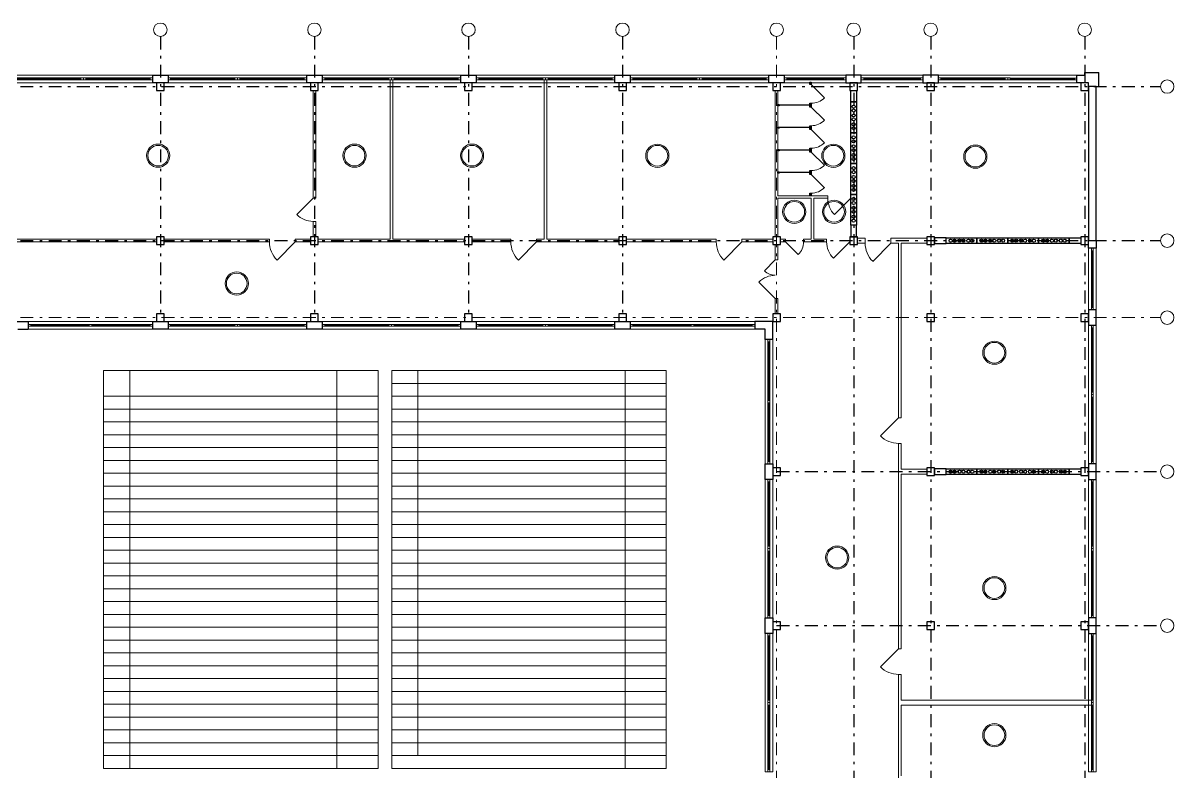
# Model space of a CAD drawing. Header units: metres. Extents: x 0.2 to 83.8, y 0.6 to 58.2.
# Drawn here: x 34.02 to 78.85, y 29.04 to 58.21 of the extents above; entities that cross this region are included whole.
import ezdxf

# ---------------------------------------------------------------- set-up
doc = ezdxf.new("R2010")
doc.units = ezdxf.units.M
doc.header["$MEASUREMENT"] = 0
doc.linetypes.add('( Dashdot )', pattern=[1.001, 0.5, -0.25, 0.001, -0.25])

msp = doc.modelspace()

# ---------------------------------------------------------------- linework, layer by layer
at = {"color": 1, "linetype": '( Dashdot )'}
for p, q in [((39.375, 57.688), (39.375, 46.738)), ((45.375, 57.688), (45.375, 46.738)), ((51.375, 57.688), (51.375, 46.738)), ((57.375, 57.688), (57.375, 46.738)), ((66.375, 57.688), (66.375, 9.164)), ((69.375, 57.688), (69.375, 9.164)), ((75.375, 57.688), (75.375, 9.164)), ((6.423, 55.738), (78.323, 55.738)), ((6.423, 49.738), (78.323, 49.738)), ((63.375, 40.738), (78.323, 40.738)), ((63.375, 34.738), (78.323, 34.738))]:
    msp.add_line(p, q, dxfattribs=at)
at = {"color": 1, "linetype": '( Dashdot )', "lineweight": 0}
for p, q in [((63.375, 57.688), (63.375, 9.164)), ((6.423, 46.738), (78.323, 46.738))]:
    msp.add_line(p, q, dxfattribs=at)
at = {"color": 7, "linetype": 'Continuous', "lineweight": 0}
for p, q in [((33.773, 56.038), (36.273, 56.038)), ((36.473, 56.038), (38.973, 56.04)), ((39.773, 56.038), (42.273, 56.038)), ((42.473, 56.038), (44.973, 56.04)), ((45.773, 56.038), (48.273, 56.038)), ((48.473, 56.038), (50.973, 56.04)), ((51.773, 56.038), (54.273, 56.038)), ((54.473, 56.038), (56.973, 56.04)), ((57.773, 56.038), (60.273, 56.038)), ((60.473, 56.038), (62.973, 56.04)), ((39.773, 46.438), (42.273, 46.438)), ((42.473, 46.438), (44.973, 46.44)), ((45.773, 46.438), (48.273, 46.438)), ((48.473, 46.438), (50.973, 46.44)), ((51.773, 46.438), (54.273, 46.438)), ((54.473, 46.438), (56.973, 46.44)), ((57.773, 46.438), (60.048, 46.438)), ((60.148, 46.438), (62.423, 46.438)), ((63.073, 43.513), (63.073, 45.788)), ((48.392, 44.176), (59.078, 44.176)), ((48.392, 43.676), (59.078, 43.676)), ((37.164, 43.176), (47.85, 43.176)), ((48.392, 43.176), (59.078, 43.176)), ((63.073, 41.138), (63.073, 43.413)), ((37.164, 42.676), (47.85, 42.676)), ((48.392, 42.676), (59.078, 42.676)), ((37.164, 42.176), (47.85, 42.176)), ((48.392, 42.176), (59.078, 42.176)), ((37.164, 41.676), (47.85, 41.676)), ((48.392, 41.676), (59.078, 41.676)), ((37.164, 41.176), (47.85, 41.176)), ((48.392, 41.176), (59.078, 41.176)), ((37.164, 40.676), (47.85, 40.676)), ((48.392, 40.676), (59.078, 40.676)), ((37.164, 40.176), (47.85, 40.176)), ((48.392, 40.176), (59.078, 40.176)), ((37.164, 39.676), (47.85, 39.676)), ((48.392, 39.676), (59.078, 39.676)), ((37.164, 39.176), (47.85, 39.176)), ((48.392, 39.176), (59.078, 39.176)), ((37.164, 38.676), (47.85, 38.676)), ((48.392, 38.676), (59.078, 38.676)), ((37.164, 38.176), (47.85, 38.176)), ((48.392, 38.176), (59.078, 38.176)), ((37.164, 37.676), (47.85, 37.676)), ((48.392, 37.676), (59.078, 37.676)), ((37.164, 37.176), (47.85, 37.176)), ((48.392, 37.176), (59.078, 37.176)), ((37.164, 36.676), (47.85, 36.676)), ((48.392, 36.676), (59.078, 36.676)), ((37.164, 36.176), (47.85, 36.176)), ((48.392, 36.176), (59.078, 36.176)), ((37.164, 35.676), (47.85, 35.676)), ((48.392, 35.676), (59.078, 35.676)), ((37.164, 35.176), (47.85, 35.176)), ((48.392, 35.176), (59.078, 35.176)), ((37.164, 34.676), (47.85, 34.676)), ((48.392, 34.676), (59.078, 34.676)), ((37.164, 34.176), (47.85, 34.176)), ((48.392, 34.176), (59.078, 34.176)), ((37.164, 33.676), (47.85, 33.676)), ((48.392, 33.676), (59.078, 33.676)), ((37.164, 33.176), (47.85, 33.176)), ((48.392, 33.176), (59.078, 33.176)), ((37.164, 32.676), (47.85, 32.676)), ((48.392, 32.676), (59.078, 32.676)), ((37.164, 32.176), (47.85, 32.176)), ((48.392, 32.176), (59.078, 32.176)), ((37.164, 31.676), (47.85, 31.676)), ((48.392, 31.676), (59.078, 31.676)), ((37.164, 31.176), (47.85, 31.176)), ((48.392, 31.176), (59.078, 31.176)), ((37.164, 30.676), (47.85, 30.676)), ((48.392, 30.676), (59.078, 30.676)), ((37.164, 30.176), (47.85, 30.176)), ((48.392, 30.176), (59.078, 30.176)), ((37.164, 29.676), (47.85, 29.676)), ((37.164, 29.676), (47.85, 29.676))]:
    msp.add_line(p, q, dxfattribs=at)
at = {"color": 7, "linetype": 'Continuous', "lineweight": 0, "extrusion": (0, 0, -1)}
for p, q in [((65.973, 56.038), (63.773, 56.038)), ((68.973, 56.038), (66.773, 56.038)), ((69.773, 56.038), (72.273, 56.038)), ((72.473, 56.038), (74.973, 56.035)), ((75.673, 47.138), (75.673, 49.338)), ((36.598, 46.438), (34.323, 46.438)), ((38.973, 46.438), (36.698, 46.438)), ((75.673, 46.338), (75.673, 43.838)), ((75.673, 43.638), (75.671, 41.138)), ((63.073, 40.338), (63.073, 37.838)), ((75.673, 40.338), (75.673, 37.838)), ((63.073, 37.638), (63.071, 35.138)), ((75.673, 37.638), (75.671, 35.138)), ((63.073, 34.338), (63.073, 31.838)), ((75.673, 34.338), (75.673, 31.838)), ((63.073, 31.638), (63.071, 29.138)), ((75.673, 31.638), (75.671, 29.138))]:
    msp.add_line(p, q, dxfattribs=at)
at = {"color": 7, "linetype": 'Continuous', "lineweight": 30, "extrusion": (0, 0, -1)}
for p, q in [((75.373, 56.188), (75.373, 56.288)), ((75.373, 56.288), (75.923, 56.288)), ((75.923, 55.738), (75.923, 56.288)), ((75.823, 55.738), (75.923, 55.738))]:
    msp.add_line(p, q, dxfattribs=at)
at = {"color": 252, "linetype": 'Continuous', "lineweight": 13}
for p, q in [((65.236, 55.3), (64.723, 55.813)), ((65.236, 54.425), (64.723, 54.938)), ((65.236, 53.55), (64.723, 54.063)), ((65.236, 52.675), (64.723, 53.188)), ((65.236, 51.8), (64.723, 52.313))]:
    msp.add_line(p, q, dxfattribs=at)
at = {"color": 252, "linetype": 'Continuous', "lineweight": 30}
for p, q in [((64.673, 55.013), (63.473, 55.013)), ((64.673, 54.138), (63.473, 54.138)), ((64.673, 53.263), (63.473, 53.263)), ((64.673, 52.388), (63.473, 52.388))]:
    msp.add_line(p, q, dxfattribs=at)
at = {"color": 7, "linetype": 'Continuous', "lineweight": 13}
for p, q in [((45.323, 51.388), (44.687, 50.751)), ((45.323, 51.388), (45.423, 51.388)), ((63.423, 51.488), (65.363, 51.488)), ((63.423, 51.388), (64.723, 51.388)), ((64.723, 51.388), (64.723, 49.788)), ((64.823, 51.388), (64.823, 49.788)), ((64.823, 51.388), (65.363, 51.388)), ((65.363, 51.388), (65.363, 51.488)), ((66.263, 51.388), (66.263, 51.488)), ((45.323, 50.488), (45.423, 50.488)), ((33.523, 49.788), (39.223, 49.788)), ((39.523, 49.788), (43.623, 49.788)), ((43.623, 49.788), (43.623, 49.688)), ((44.623, 49.788), (45.223, 49.788)), ((44.623, 49.788), (44.623, 49.688)), ((45.523, 49.788), (46.123, 49.788)), ((46.123, 49.788), (48.323, 49.788)), ((48.423, 49.788), (51.223, 49.788)), ((51.523, 49.788), (53.023, 49.788)), ((53.023, 49.788), (53.023, 49.688)), ((54.023, 49.788), (54.023, 49.688)), ((54.023, 49.788), (54.323, 49.788)), ((54.423, 49.788), (57.223, 49.788)), ((57.523, 49.788), (61.023, 49.788)), ((61.023, 49.788), (61.023, 49.688)), ((62.023, 49.788), (62.023, 49.688)), ((62.023, 49.788), (63.223, 49.788)), ((63.523, 49.688), (63.523, 49.788)), ((64.423, 49.688), (64.423, 49.788)), ((64.423, 49.788), (64.723, 49.788)), ((64.823, 49.788), (65.323, 49.788)), ((65.323, 49.688), (65.323, 49.788)), ((66.223, 49.688), (66.223, 49.788)), ((66.823, 49.638), (66.823, 49.838)), ((67.823, 49.638), (67.823, 49.838)), ((33.523, 49.688), (39.223, 49.688)), ((39.523, 49.688), (43.623, 49.688)), ((44.623, 49.688), (45.223, 49.688)), ((45.523, 49.688), (46.123, 49.688)), ((46.123, 49.688), (51.223, 49.688)), ((51.523, 49.688), (53.023, 49.688)), ((54.023, 49.688), (57.223, 49.688)), ((57.523, 49.688), (61.023, 49.688)), ((62.023, 49.688), (63.223, 49.688)), ((63.723, 49.688), (64.218, 49.193)), ((65.323, 49.688), (64.423, 49.688)), ((68.123, 49.638), (68.123, 42.838)), ((68.223, 49.638), (68.223, 42.838)), ((63.323, 48.988), (63.423, 48.988)), ((63.323, 47.488), (63.423, 47.488)), ((37.164, 44.676), (47.85, 44.676)), ((37.164, 44.676), (37.164, 29.176)), ((38.178, 44.676), (38.178, 43.676)), ((46.251, 44.676), (46.251, 43.676)), ((47.85, 44.676), (47.85, 29.176)), ((48.392, 44.676), (48.392, 29.176)), ((48.392, 44.676), (59.078, 44.676)), ((49.405, 44.676), (49.405, 29.676)), ((57.479, 44.676), (57.479, 29.176)), ((59.078, 44.676), (59.078, 29.176)), ((37.164, 43.676), (47.85, 43.676)), ((38.178, 43.676), (38.178, 29.176)), ((46.251, 43.676), (46.251, 29.176)), ((68.223, 42.838), (68.123, 42.838)), ((68.223, 41.838), (68.123, 41.838)), ((68.123, 41.838), (68.123, 33.838)), ((68.223, 41.838), (68.223, 40.838)), ((68.223, 40.638), (68.223, 33.838)), ((68.223, 33.838), (68.123, 33.838)), ((68.223, 32.838), (68.123, 32.838)), ((68.123, 32.838), (68.123, 24.838)), ((68.223, 32.838), (68.223, 31.838)), ((68.223, 31.838), (75.638, 31.838)), ((68.223, 31.638), (68.223, 28.888)), ((68.223, 31.638), (75.638, 31.638)), ((37.164, 29.176), (47.85, 29.176))]:
    msp.add_line(p, q, dxfattribs=at)
at = {"color": 7, "linetype": 'Continuous', "lineweight": 13, "extrusion": (0, 0, -1)}
for p, q in [((66.263, 51.388), (65.627, 50.751)), ((66.223, 49.688), (65.587, 49.051)), ((63.323, 48.988), (62.899, 48.563)), ((63.323, 47.488), (62.687, 48.124))]:
    msp.add_line(p, q, dxfattribs=at)
at = {"color": 7, "lineweight": 13, "extrusion": (0, 0, -1)}
for p, q in [((44.623, 49.688), (43.916, 48.98)), ((54.023, 49.688), (53.316, 48.98)), ((62.023, 49.688), (61.316, 48.98)), ((67.823, 49.638), (67.116, 48.93))]:
    msp.add_line(p, q, dxfattribs=at)
at = {"color": 7, "linetype": 'Continuous', "lineweight": 30}
for p, q in [((33.823, 46.288), (34.223, 46.288)), ((34.223, 46.588), (34.223, 46.288)), ((62.523, 46.588), (62.523, 46.288)), ((62.923, 46.288), (62.523, 46.288))]:
    msp.add_line(p, q, dxfattribs=at)
at = {"color": 7, "lineweight": 13}
for p, q in [((68.123, 42.838), (67.416, 42.13)), ((68.123, 33.838), (67.416, 33.13)), ((48.392, 29.676), (59.078, 29.676)), ((48.392, 29.176), (59.078, 29.176))]:
    msp.add_line(p, q, dxfattribs=at)
at = {"color": 7, "linetype": 'Continuous', "lineweight": 0, "flags": 128}
for points in [[(39.073, 55.888), (33.673, 55.888), (33.673, 56.188), (39.073, 56.188), (39.073, 55.888)], [(36.273, 56.003), (33.773, 56.003), (33.773, 56.073), (36.273, 56.073), (36.273, 56.003)], [(38.973, 56.005), (36.473, 56.003), (36.473, 56.073), (38.973, 56.075), (38.973, 56.005)], [(45.073, 55.888), (39.673, 55.888), (39.673, 56.188), (45.073, 56.188), (45.073, 55.888)], [(42.273, 56.003), (39.773, 56.003), (39.773, 56.073), (42.273, 56.073), (42.273, 56.003)], [(44.973, 56.005), (42.473, 56.003), (42.473, 56.073), (44.973, 56.075), (44.973, 56.005)], [(51.073, 55.888), (45.673, 55.888), (45.673, 56.188), (51.073, 56.188), (51.073, 55.888)], [(48.273, 56.003), (45.773, 56.003), (45.773, 56.073), (48.273, 56.073), (48.273, 56.003)], [(50.973, 56.005), (48.473, 56.003), (48.473, 56.073), (50.973, 56.075), (50.973, 56.005)], [(57.073, 55.888), (51.673, 55.888), (51.673, 56.188), (57.073, 56.188), (57.073, 55.888)], [(54.273, 56.003), (51.773, 56.003), (51.773, 56.073), (54.273, 56.073), (54.273, 56.003)], [(56.973, 56.005), (54.473, 56.003), (54.473, 56.073), (56.973, 56.075), (56.973, 56.005)], [(63.073, 55.888), (57.673, 55.888), (57.673, 56.188), (63.073, 56.188), (63.073, 55.888)], [(60.273, 56.003), (57.773, 56.003), (57.773, 56.073), (60.273, 56.073), (60.273, 56.003)], [(62.973, 56.005), (60.473, 56.003), (60.473, 56.073), (62.973, 56.075), (62.973, 56.005)], [(66.073, 56.188), (63.673, 56.188), (63.673, 55.888), (66.073, 55.888), (66.073, 56.188)], [(69.073, 56.188), (66.673, 56.188), (66.673, 55.888), (69.073, 55.888), (69.073, 56.188)], [(75.073, 56.188), (69.673, 56.188), (69.673, 55.888), (75.073, 55.888), (75.073, 56.188)], [(75.823, 47.038), (75.823, 49.438), (75.523, 49.438), (75.523, 47.038), (75.823, 47.038)], [(45.073, 46.288), (39.673, 46.288), (39.673, 46.588), (45.073, 46.588), (45.073, 46.288)], [(42.273, 46.403), (39.773, 46.403), (39.773, 46.473), (42.273, 46.473), (42.273, 46.403)], [(44.973, 46.405), (42.473, 46.403), (42.473, 46.473), (44.973, 46.475), (44.973, 46.405)], [(51.073, 46.288), (45.673, 46.288), (45.673, 46.588), (51.073, 46.588), (51.073, 46.288)], [(48.273, 46.403), (45.773, 46.403), (45.773, 46.473), (48.273, 46.473), (48.273, 46.403)], [(50.973, 46.405), (48.473, 46.403), (48.473, 46.473), (50.973, 46.475), (50.973, 46.405)], [(57.073, 46.288), (51.673, 46.288), (51.673, 46.588), (57.073, 46.588), (57.073, 46.288)], [(54.273, 46.403), (51.773, 46.403), (51.773, 46.473), (54.273, 46.473), (54.273, 46.403)], [(56.973, 46.405), (54.473, 46.403), (54.473, 46.473), (56.973, 46.475), (56.973, 46.405)], [(62.523, 46.288), (57.673, 46.288), (57.673, 46.588), (62.523, 46.588), (62.523, 46.288)], [(62.423, 46.403), (57.773, 46.403), (57.773, 46.473), (62.423, 46.473), (62.423, 46.403)], [(75.823, 41.038), (75.823, 46.438), (75.523, 46.438), (75.523, 41.038), (75.823, 41.038)], [(63.223, 45.888), (63.223, 41.038), (62.923, 41.038), (62.923, 45.888), (63.223, 45.888)], [(63.108, 45.788), (63.108, 41.138), (63.038, 41.138), (63.038, 45.788), (63.108, 45.788)], [(63.223, 35.038), (63.223, 40.438), (62.923, 40.438), (62.923, 35.038), (63.223, 35.038)], [(75.823, 35.038), (75.823, 40.438), (75.523, 40.438), (75.523, 35.038), (75.823, 35.038)], [(63.223, 29.038), (63.223, 34.438), (62.923, 34.438), (62.923, 29.038), (63.223, 29.038)], [(75.823, 29.038), (75.823, 34.438), (75.523, 34.438), (75.523, 29.038), (75.823, 29.038)]]:
    msp.add_lwpolyline(points, close=True, dxfattribs=at)
at = {"color": 7, "linetype": 'Continuous', "lineweight": 13, "flags": 128}
for points in [[(36.373, 56.003), (36.273, 56.003), (36.273, 56.073), (36.373, 56.073), (36.373, 56.003)], [(36.473, 56.003), (36.373, 56.003), (36.373, 56.073), (36.473, 56.073), (36.473, 56.003)], [(39.073, 56.005), (38.973, 56.005), (38.973, 56.075), (39.073, 56.075), (39.073, 56.005)], [(39.773, 56.003), (39.673, 56.003), (39.673, 56.073), (39.773, 56.073), (39.773, 56.003)], [(42.373, 56.003), (42.273, 56.003), (42.273, 56.073), (42.373, 56.073), (42.373, 56.003)], [(42.473, 56.003), (42.373, 56.003), (42.373, 56.073), (42.473, 56.073), (42.473, 56.003)], [(45.073, 56.005), (44.973, 56.005), (44.973, 56.075), (45.073, 56.075), (45.073, 56.005)], [(45.773, 56.003), (45.673, 56.003), (45.673, 56.073), (45.773, 56.073), (45.773, 56.003)], [(48.373, 56.003), (48.273, 56.003), (48.273, 56.073), (48.373, 56.073), (48.373, 56.003)], [(48.473, 56.003), (48.373, 56.003), (48.373, 56.073), (48.473, 56.073), (48.473, 56.003)], [(51.073, 56.005), (50.973, 56.005), (50.973, 56.075), (51.073, 56.075), (51.073, 56.005)], [(51.773, 56.003), (51.673, 56.003), (51.673, 56.073), (51.773, 56.073), (51.773, 56.003)], [(54.373, 56.003), (54.273, 56.003), (54.273, 56.073), (54.373, 56.073), (54.373, 56.003)], [(54.473, 56.003), (54.373, 56.003), (54.373, 56.073), (54.473, 56.073), (54.473, 56.003)], [(57.073, 56.005), (56.973, 56.005), (56.973, 56.075), (57.073, 56.075), (57.073, 56.005)], [(57.773, 56.003), (57.673, 56.003), (57.673, 56.073), (57.773, 56.073), (57.773, 56.003)], [(60.373, 56.003), (60.273, 56.003), (60.273, 56.073), (60.373, 56.073), (60.373, 56.003)], [(60.473, 56.003), (60.373, 56.003), (60.373, 56.073), (60.473, 56.073), (60.473, 56.003)], [(63.073, 56.005), (62.973, 56.005), (62.973, 56.075), (63.073, 56.075), (63.073, 56.005)], [(63.523, 49.788), (63.723, 49.788), (63.723, 49.688), (63.523, 49.688), (63.523, 49.788)], [(39.773, 46.403), (39.673, 46.403), (39.673, 46.473), (39.773, 46.473), (39.773, 46.403)], [(42.373, 46.403), (42.273, 46.403), (42.273, 46.473), (42.373, 46.473), (42.373, 46.403)], [(42.473, 46.403), (42.373, 46.403), (42.373, 46.473), (42.473, 46.473), (42.473, 46.403)], [(45.073, 46.405), (44.973, 46.405), (44.973, 46.475), (45.073, 46.475), (45.073, 46.405)], [(45.773, 46.403), (45.673, 46.403), (45.673, 46.473), (45.773, 46.473), (45.773, 46.403)], [(48.373, 46.403), (48.273, 46.403), (48.273, 46.473), (48.373, 46.473), (48.373, 46.403)], [(48.473, 46.403), (48.373, 46.403), (48.373, 46.473), (48.473, 46.473), (48.473, 46.403)], [(51.073, 46.405), (50.973, 46.405), (50.973, 46.475), (51.073, 46.475), (51.073, 46.405)], [(51.773, 46.403), (51.673, 46.403), (51.673, 46.473), (51.773, 46.473), (51.773, 46.403)], [(54.373, 46.403), (54.273, 46.403), (54.273, 46.473), (54.373, 46.473), (54.373, 46.403)], [(54.473, 46.403), (54.373, 46.403), (54.373, 46.473), (54.473, 46.473), (54.473, 46.403)], [(57.073, 46.405), (56.973, 46.405), (56.973, 46.475), (57.073, 46.475), (57.073, 46.405)], [(57.773, 46.403), (57.673, 46.403), (57.673, 46.473), (57.773, 46.473), (57.773, 46.403)], [(60.148, 46.403), (60.048, 46.403), (60.048, 46.473), (60.148, 46.473), (60.148, 46.403)], [(62.523, 46.403), (62.423, 46.403), (62.423, 46.473), (62.523, 46.473), (62.523, 46.403)], [(63.108, 45.888), (63.108, 45.788), (63.038, 45.788), (63.038, 45.888), (63.108, 45.888)], [(63.108, 43.513), (63.108, 43.413), (63.038, 43.413), (63.038, 43.513), (63.108, 43.513)], [(63.108, 41.138), (63.108, 41.038), (63.038, 41.038), (63.038, 41.138), (63.108, 41.138)]]:
    msp.add_lwpolyline(points, close=True, dxfattribs=at)
at = {"color": 7, "linetype": 'Continuous', "lineweight": 30, "flags": 128}
for points in [[(39.673, 55.888), (39.073, 55.888), (39.073, 56.188), (39.673, 56.188), (39.673, 55.888)], [(45.673, 55.888), (45.073, 55.888), (45.073, 56.188), (45.673, 56.188), (45.673, 55.888)], [(51.673, 55.888), (51.073, 55.888), (51.073, 56.188), (51.673, 56.188), (51.673, 55.888)], [(57.673, 55.888), (57.073, 55.888), (57.073, 56.188), (57.673, 56.188), (57.673, 55.888)], [(63.673, 55.888), (63.073, 55.888), (63.073, 56.188), (63.673, 56.188), (63.673, 55.888)], [(66.673, 56.188), (66.073, 56.188), (66.073, 55.888), (66.673, 55.888), (66.673, 56.188)], [(69.673, 56.188), (69.073, 56.188), (69.073, 55.888), (69.673, 55.888), (69.673, 56.188)], [(75.373, 55.888), (75.073, 55.888), (75.073, 56.188), (75.373, 56.188), (75.373, 55.888)], [(39.223, 55.888), (39.223, 55.588), (39.523, 55.588), (39.523, 55.888), (39.223, 55.888)], [(45.223, 55.888), (45.223, 55.588), (45.523, 55.588), (45.523, 55.888), (45.223, 55.888)], [(51.223, 55.888), (51.223, 55.588), (51.523, 55.588), (51.523, 55.888), (51.223, 55.888)], [(57.223, 55.888), (57.223, 55.588), (57.523, 55.588), (57.523, 55.888), (57.223, 55.888)], [(63.223, 55.888), (63.223, 55.588), (63.523, 55.588), (63.523, 55.888), (63.223, 55.888)], [(66.223, 55.888), (66.223, 55.588), (66.523, 55.588), (66.523, 55.888), (66.223, 55.888)], [(66.483, 55.138), (66.263, 55.138), (66.263, 55.588), (66.483, 55.588), (66.483, 55.138)], [(69.223, 55.888), (69.223, 55.588), (69.523, 55.588), (69.523, 55.888), (69.223, 55.888)], [(75.223, 55.888), (75.223, 55.588), (75.523, 55.588), (75.523, 55.888), (75.223, 55.888)], [(75.823, 49.738), (75.823, 55.738), (75.523, 55.738), (75.523, 49.738), (75.823, 49.738)], [(66.483, 55.138), (66.483, 53.938), (66.263, 53.938), (66.263, 55.138), (66.483, 55.138)], [(66.483, 53.938), (66.483, 52.738), (66.263, 52.738), (66.263, 53.938), (66.483, 53.938)], [(66.483, 52.738), (66.483, 51.538), (66.263, 51.538), (66.263, 52.738), (66.483, 52.738)], [(66.483, 51.538), (66.483, 50.338), (66.263, 50.338), (66.263, 51.538), (66.483, 51.538)], [(66.483, 50.338), (66.263, 50.338), (66.263, 49.888), (66.483, 49.888), (66.483, 50.338)], [(39.223, 49.888), (39.223, 49.588), (39.523, 49.588), (39.523, 49.888), (39.223, 49.888)], [(45.223, 49.888), (45.223, 49.588), (45.523, 49.588), (45.523, 49.888), (45.223, 49.888)], [(51.223, 49.888), (51.223, 49.588), (51.523, 49.588), (51.523, 49.888), (51.223, 49.888)], [(57.223, 49.888), (57.223, 49.588), (57.523, 49.588), (57.523, 49.888), (57.223, 49.888)], [(63.223, 49.888), (63.223, 49.588), (63.523, 49.588), (63.523, 49.888), (63.223, 49.888)], [(66.223, 49.888), (66.223, 49.588), (66.523, 49.588), (66.523, 49.888), (66.223, 49.888)], [(69.223, 49.888), (69.223, 49.588), (69.523, 49.588), (69.523, 49.888), (69.223, 49.888)], [(69.973, 49.628), (69.973, 49.848), (69.523, 49.848), (69.523, 49.628), (69.973, 49.628)], [(71.173, 49.628), (69.973, 49.628), (69.973, 49.848), (71.173, 49.848), (71.173, 49.628)], [(72.373, 49.628), (71.173, 49.628), (71.173, 49.848), (72.373, 49.848), (72.373, 49.628)], [(73.573, 49.628), (72.373, 49.628), (72.373, 49.848), (73.573, 49.848), (73.573, 49.628)], [(74.773, 49.628), (73.573, 49.628), (73.573, 49.848), (74.773, 49.848), (74.773, 49.628)], [(74.773, 49.628), (74.773, 49.848), (75.223, 49.848), (75.223, 49.628), (74.773, 49.628)], [(75.223, 49.888), (75.223, 49.588), (75.523, 49.588), (75.523, 49.888), (75.223, 49.888)], [(75.823, 49.438), (75.523, 49.438), (75.523, 49.738), (75.823, 49.738), (75.823, 49.438)], [(39.223, 46.888), (39.223, 46.588), (39.523, 46.588), (39.523, 46.888), (39.223, 46.888)], [(45.223, 46.888), (45.223, 46.588), (45.523, 46.588), (45.523, 46.888), (45.223, 46.888)], [(51.223, 46.888), (51.223, 46.588), (51.523, 46.588), (51.523, 46.888), (51.223, 46.888)], [(57.223, 46.888), (57.223, 46.588), (57.523, 46.588), (57.523, 46.888), (57.223, 46.888)], [(63.223, 46.888), (63.223, 46.588), (63.523, 46.588), (63.523, 46.888), (63.223, 46.888)], [(69.223, 46.888), (69.223, 46.588), (69.523, 46.588), (69.523, 46.888), (69.223, 46.888)], [(75.223, 46.888), (75.223, 46.588), (75.523, 46.588), (75.523, 46.888), (75.223, 46.888)], [(75.823, 46.438), (75.823, 47.038), (75.523, 47.038), (75.523, 46.438), (75.823, 46.438)], [(39.673, 46.288), (39.073, 46.288), (39.073, 46.588), (39.673, 46.588), (39.673, 46.288)], [(45.673, 46.288), (45.073, 46.288), (45.073, 46.588), (45.673, 46.588), (45.673, 46.288)], [(51.673, 46.288), (51.073, 46.288), (51.073, 46.588), (51.673, 46.588), (51.673, 46.288)], [(57.673, 46.288), (57.073, 46.288), (57.073, 46.588), (57.673, 46.588), (57.673, 46.288)], [(62.923, 40.438), (62.923, 41.038), (63.223, 41.038), (63.223, 40.438), (62.923, 40.438)], [(63.223, 40.888), (63.223, 40.588), (63.523, 40.588), (63.523, 40.888), (63.223, 40.888)], [(69.223, 40.888), (69.223, 40.588), (69.523, 40.588), (69.523, 40.888), (69.223, 40.888)], [(69.973, 40.628), (69.973, 40.848), (69.523, 40.848), (69.523, 40.628), (69.973, 40.628)], [(71.173, 40.628), (69.973, 40.628), (69.973, 40.848), (71.173, 40.848), (71.173, 40.628)], [(72.373, 40.628), (71.173, 40.628), (71.173, 40.848), (72.373, 40.848), (72.373, 40.628)], [(73.573, 40.628), (72.373, 40.628), (72.373, 40.848), (73.573, 40.848), (73.573, 40.628)], [(74.773, 40.628), (73.573, 40.628), (73.573, 40.848), (74.773, 40.848), (74.773, 40.628)], [(74.773, 40.628), (74.773, 40.848), (75.223, 40.848), (75.223, 40.628), (74.773, 40.628)], [(75.223, 40.888), (75.223, 40.588), (75.523, 40.588), (75.523, 40.888), (75.223, 40.888)], [(75.823, 40.438), (75.823, 41.038), (75.523, 41.038), (75.523, 40.438), (75.823, 40.438)], [(62.923, 34.438), (62.923, 35.038), (63.223, 35.038), (63.223, 34.438), (62.923, 34.438)], [(75.823, 34.438), (75.823, 35.038), (75.523, 35.038), (75.523, 34.438), (75.823, 34.438)], [(63.223, 34.888), (63.223, 34.588), (63.523, 34.588), (63.523, 34.888), (63.223, 34.888)], [(69.223, 34.888), (69.223, 34.588), (69.523, 34.588), (69.523, 34.888), (69.223, 34.888)], [(75.223, 34.888), (75.223, 34.588), (75.523, 34.588), (75.523, 34.888), (75.223, 34.888)]]:
    msp.add_lwpolyline(points, close=True, dxfattribs=at)
at = {"color": 7, "linetype": 'Continuous', "lineweight": 13, "extrusion": (0, 0, -1), "flags": 128}
for points in [[(-63.673, 56.003), (-63.773, 56.003), (-63.773, 56.073), (-63.673, 56.073), (-63.673, 56.003)], [(-65.973, 56.003), (-66.073, 56.003), (-66.073, 56.073), (-65.973, 56.073), (-65.973, 56.003)], [(-66.673, 56.003), (-66.773, 56.003), (-66.773, 56.073), (-66.673, 56.073), (-66.673, 56.003)], [(-68.973, 56.003), (-69.073, 56.003), (-69.073, 56.073), (-68.973, 56.073), (-68.973, 56.003)], [(-69.773, 56.073), (-69.673, 56.073), (-69.673, 56.003), (-69.773, 56.003), (-69.773, 56.073)], [(-72.373, 56.073), (-72.273, 56.073), (-72.273, 56.003), (-72.373, 56.003), (-72.373, 56.073)], [(-72.473, 56.073), (-72.373, 56.073), (-72.373, 56.003), (-72.473, 56.003), (-72.473, 56.073)], [(-75.073, 56.07), (-74.973, 56.07), (-74.973, 56), (-75.073, 56), (-75.073, 56.07)], [(-75.638, 49.438), (-75.638, 49.338), (-75.708, 49.338), (-75.708, 49.438), (-75.638, 49.438)], [(-75.638, 47.138), (-75.638, 47.038), (-75.708, 47.038), (-75.708, 47.138), (-75.638, 47.138)], [(-34.223, 46.403), (-34.323, 46.403), (-34.323, 46.473), (-34.223, 46.473), (-34.223, 46.403)], [(-36.598, 46.403), (-36.698, 46.403), (-36.698, 46.473), (-36.598, 46.473), (-36.598, 46.403)], [(-38.973, 46.403), (-39.073, 46.403), (-39.073, 46.473), (-38.973, 46.473), (-38.973, 46.403)], [(-75.708, 46.338), (-75.708, 46.438), (-75.638, 46.438), (-75.638, 46.338), (-75.708, 46.338)], [(-75.708, 43.738), (-75.708, 43.838), (-75.638, 43.838), (-75.638, 43.738), (-75.708, 43.738)], [(-75.708, 43.638), (-75.708, 43.738), (-75.638, 43.738), (-75.638, 43.638), (-75.708, 43.638)], [(-75.706, 41.038), (-75.706, 41.138), (-75.636, 41.138), (-75.636, 41.038), (-75.706, 41.038)], [(-63.108, 40.338), (-63.108, 40.438), (-63.038, 40.438), (-63.038, 40.338), (-63.108, 40.338)], [(-75.708, 40.338), (-75.708, 40.438), (-75.638, 40.438), (-75.638, 40.338), (-75.708, 40.338)], [(-63.108, 37.738), (-63.108, 37.838), (-63.038, 37.838), (-63.038, 37.738), (-63.108, 37.738)], [(-63.108, 37.638), (-63.108, 37.738), (-63.038, 37.738), (-63.038, 37.638), (-63.108, 37.638)], [(-75.708, 37.738), (-75.708, 37.838), (-75.638, 37.838), (-75.638, 37.738), (-75.708, 37.738)], [(-75.708, 37.638), (-75.708, 37.738), (-75.638, 37.738), (-75.638, 37.638), (-75.708, 37.638)], [(-63.106, 35.038), (-63.106, 35.138), (-63.036, 35.138), (-63.036, 35.038), (-63.106, 35.038)], [(-75.706, 35.038), (-75.706, 35.138), (-75.636, 35.138), (-75.636, 35.038), (-75.706, 35.038)], [(-63.108, 34.338), (-63.108, 34.438), (-63.038, 34.438), (-63.038, 34.338), (-63.108, 34.338)], [(-75.708, 34.338), (-75.708, 34.438), (-75.638, 34.438), (-75.638, 34.338), (-75.708, 34.338)], [(-63.108, 31.738), (-63.108, 31.838), (-63.038, 31.838), (-63.038, 31.738), (-63.108, 31.738)], [(-75.708, 31.738), (-75.708, 31.838), (-75.638, 31.838), (-75.638, 31.738), (-75.708, 31.738)], [(-63.108, 31.638), (-63.108, 31.738), (-63.038, 31.738), (-63.038, 31.638), (-63.108, 31.638)], [(-75.708, 31.638), (-75.708, 31.738), (-75.638, 31.738), (-75.638, 31.638), (-75.708, 31.638)], [(-63.106, 29.038), (-63.106, 29.138), (-63.036, 29.138), (-63.036, 29.038), (-63.106, 29.038)], [(-75.706, 29.038), (-75.706, 29.138), (-75.636, 29.138), (-75.636, 29.038), (-75.706, 29.038)]]:
    msp.add_lwpolyline(points, close=True, dxfattribs=at)
at = {"color": 7, "linetype": 'Continuous', "lineweight": 0, "extrusion": (0, 0, -1), "flags": 128}
for points in [[(-65.973, 56.073), (-63.773, 56.073), (-63.773, 56.003), (-65.973, 56.003), (-65.973, 56.073)], [(-68.973, 56.073), (-66.773, 56.073), (-66.773, 56.003), (-68.973, 56.003), (-68.973, 56.073)], [(-72.273, 56.073), (-69.773, 56.073), (-69.773, 56.003), (-72.273, 56.003), (-72.273, 56.073)], [(-74.973, 56.07), (-72.473, 56.073), (-72.473, 56.003), (-74.973, 56), (-74.973, 56.07)], [(-75.708, 47.138), (-75.708, 49.338), (-75.638, 49.338), (-75.638, 47.138), (-75.708, 47.138)], [(-34.223, 46.288), (-39.073, 46.288), (-39.073, 46.588), (-34.223, 46.588), (-34.223, 46.288)], [(-34.323, 46.403), (-38.973, 46.403), (-38.973, 46.473), (-34.323, 46.473), (-34.323, 46.403)], [(-75.708, 43.838), (-75.708, 46.338), (-75.638, 46.338), (-75.638, 43.838), (-75.708, 43.838)], [(-75.706, 41.138), (-75.708, 43.638), (-75.638, 43.638), (-75.636, 41.138), (-75.706, 41.138)], [(-63.108, 37.838), (-63.108, 40.338), (-63.038, 40.338), (-63.038, 37.838), (-63.108, 37.838)], [(-75.708, 37.838), (-75.708, 40.338), (-75.638, 40.338), (-75.638, 37.838), (-75.708, 37.838)], [(-63.106, 35.138), (-63.108, 37.638), (-63.038, 37.638), (-63.036, 35.138), (-63.106, 35.138)], [(-75.706, 35.138), (-75.708, 37.638), (-75.638, 37.638), (-75.636, 35.138), (-75.706, 35.138)], [(-63.108, 31.838), (-63.108, 34.338), (-63.038, 34.338), (-63.038, 31.838), (-63.108, 31.838)], [(-75.708, 31.838), (-75.708, 34.338), (-75.638, 34.338), (-75.638, 31.838), (-75.708, 31.838)], [(-63.106, 29.138), (-63.108, 31.638), (-63.038, 31.638), (-63.036, 29.138), (-63.106, 29.138)], [(-75.706, 29.138), (-75.708, 31.638), (-75.638, 31.638), (-75.636, 29.138), (-75.706, 29.138)]]:
    msp.add_lwpolyline(points, close=True, dxfattribs=at)
at = {"color": 7, "linetype": 'Continuous', "lineweight": 13, "flags": 128}
for points in [[(45.423, 51.388), (45.423, 55.588), (45.323, 55.588), (45.323, 51.388)], [(48.323, 49.788), (48.323, 56.003), (48.423, 56.003), (48.423, 49.788)], [(54.323, 49.788), (54.323, 56.003), (54.423, 56.003), (54.423, 49.788)], [(63.423, 51.488), (63.423, 55.588), (63.323, 55.588), (63.323, 49.888), (63.423, 49.888), (63.423, 51.388)], [(45.323, 50.488), (45.323, 49.888), (45.423, 49.888), (45.423, 50.488)], [(66.823, 49.838), (66.523, 49.838)], [(69.223, 49.838), (67.823, 49.838)], [(63.423, 48.988), (63.423, 49.588), (63.323, 49.588), (63.323, 48.988)], [(66.523, 49.638), (66.823, 49.638)], [(67.823, 49.638), (68.123, 49.638)], [(68.223, 49.638), (69.223, 49.638)], [(63.323, 47.488), (63.323, 46.888), (63.423, 46.888), (63.423, 47.488)], [(68.223, 40.838), (69.223, 40.838), (69.223, 40.638), (68.223, 40.638)]]:
    msp.add_lwpolyline(points, dxfattribs=at)
at = {"color": 252, "linetype": 'Continuous', "lineweight": 30, "flags": 128}
for points in [[(64.673, 55.863), (64.673, 55.913), (64.723, 55.913), (64.723, 55.863), (64.673, 55.863)], [(64.673, 55.813), (64.673, 55.863), (64.723, 55.863), (64.723, 55.813), (64.673, 55.813)], [(63.423, 54.988), (63.423, 55.038), (63.473, 55.038), (63.473, 54.988), (63.423, 54.988)], [(64.673, 55.038), (64.673, 55.088), (64.723, 55.088), (64.723, 55.038), (64.673, 55.038)], [(64.673, 54.988), (64.673, 55.038), (64.723, 55.038), (64.723, 54.988), (64.673, 54.988)], [(64.673, 54.938), (64.673, 54.988), (64.723, 54.988), (64.723, 54.938), (64.673, 54.938)], [(63.423, 54.113), (63.423, 54.163), (63.473, 54.163), (63.473, 54.113), (63.423, 54.113)], [(64.673, 54.163), (64.673, 54.213), (64.723, 54.213), (64.723, 54.163), (64.673, 54.163)], [(64.673, 54.113), (64.673, 54.163), (64.723, 54.163), (64.723, 54.113), (64.673, 54.113)], [(64.673, 54.063), (64.673, 54.113), (64.723, 54.113), (64.723, 54.063), (64.673, 54.063)], [(63.423, 53.238), (63.423, 53.288), (63.473, 53.288), (63.473, 53.238), (63.423, 53.238)], [(64.673, 53.288), (64.673, 53.338), (64.723, 53.338), (64.723, 53.288), (64.673, 53.288)], [(64.673, 53.238), (64.673, 53.288), (64.723, 53.288), (64.723, 53.238), (64.673, 53.238)], [(64.673, 53.188), (64.673, 53.238), (64.723, 53.238), (64.723, 53.188), (64.673, 53.188)], [(64.673, 52.413), (64.673, 52.463), (64.723, 52.463), (64.723, 52.413), (64.673, 52.413)], [(63.423, 52.363), (63.423, 52.413), (63.473, 52.413), (63.473, 52.363), (63.423, 52.363)], [(64.673, 52.363), (64.673, 52.413), (64.723, 52.413), (64.723, 52.363), (64.673, 52.363)], [(64.673, 52.313), (64.673, 52.363), (64.723, 52.363), (64.723, 52.313), (64.673, 52.313)], [(64.673, 51.538), (64.673, 51.588), (64.723, 51.588), (64.723, 51.538), (64.673, 51.538)], [(64.673, 51.488), (64.673, 51.538), (64.723, 51.538), (64.723, 51.488), (64.673, 51.488)]]:
    msp.add_lwpolyline(points, close=True, dxfattribs=at)
at = {"color": 7, "linetype": 'Continuous', "lineweight": 30, "flags": 128}
for points in [[(33.523, 45.888), (33.523, 46.588), (34.223, 46.588)], [(63.223, 45.888), (63.223, 46.588), (62.523, 46.588)], [(63.223, 45.888), (62.923, 45.888), (62.923, 46.288)]]:
    msp.add_lwpolyline(points, dxfattribs=at)
at = {"color": 7, "linetype": 'Continuous', "lineweight": 13}
for centre, radius in [((39.373, 57.951), 0.263), ((45.373, 57.951), 0.263), ((51.373, 57.951), 0.263), ((57.373, 57.951), 0.263), ((63.373, 57.951), 0.263), ((66.373, 57.951), 0.263), ((69.373, 57.951), 0.263), ((75.373, 57.951), 0.263), ((78.587, 55.738), 0.263), ((39.286, 53.047), 0.452), ((39.286, 53.047), 0.402), ((46.935, 53.047), 0.452), ((46.935, 53.047), 0.402), ((51.512, 53.047), 0.452), ((51.512, 53.047), 0.402), ((58.729, 53.044), 0.452), ((58.729, 53.044), 0.402), ((65.584, 53.044), 0.452), ((65.584, 53.044), 0.402), ((71.114, 53.009), 0.452), ((71.114, 53.009), 0.402), ((64.061, 50.86), 0.452), ((64.061, 50.86), 0.402), ((65.612, 50.86), 0.452), ((65.612, 50.86), 0.402), ((78.587, 49.738), 0.263), ((42.348, 48.067), 0.452), ((42.348, 48.067), 0.402), ((78.587, 46.738), 0.263), ((71.854, 45.37), 0.452), ((71.854, 45.37), 0.402), ((78.587, 40.738), 0.263), ((65.733, 37.388), 0.452), ((65.733, 37.388), 0.402), ((71.854, 36.203), 0.452), ((71.854, 36.203), 0.402), ((78.587, 34.738), 0.263), ((71.854, 30.472), 0.452), ((71.854, 30.472), 0.402)]:
    msp.add_circle(centre, radius, dxfattribs=at)
at = {"color": 7, "linetype": 'Continuous', "lineweight": 30}
for centre in [(66.373, 54.959), (66.373, 54.805), (66.373, 54.614), (66.373, 54.461), (66.373, 54.27), (66.373, 54.116), (66.373, 53.759), (66.373, 53.605), (66.373, 53.414), (66.373, 53.261), (66.373, 53.07), (66.373, 52.916), (66.373, 52.559), (66.373, 52.405), (66.373, 52.214), (66.373, 52.061), (66.373, 51.87), (66.373, 51.716), (66.373, 51.359), (66.373, 51.205), (66.373, 51.014), (66.373, 50.861), (66.373, 50.67), (66.373, 50.516), (70.152, 49.738), (70.306, 49.738), (70.497, 49.738), (70.65, 49.738), (70.841, 49.738), (70.995, 49.738), (71.352, 49.738), (71.506, 49.738), (71.697, 49.738), (71.85, 49.738), (72.041, 49.738), (72.195, 49.738), (72.552, 49.738), (72.706, 49.738), (72.897, 49.738), (73.05, 49.738), (73.241, 49.738), (73.395, 49.738), (73.752, 49.738), (73.906, 49.738), (74.097, 49.738), (74.25, 49.738), (74.441, 49.738), (74.595, 49.738), (70.152, 40.738), (70.306, 40.738), (70.497, 40.738), (70.65, 40.738), (70.841, 40.738), (70.995, 40.738), (71.352, 40.738), (71.506, 40.738), (71.697, 40.738), (71.85, 40.738), (72.041, 40.738), (72.195, 40.738), (72.552, 40.738), (72.706, 40.738), (72.897, 40.738), (73.05, 40.738), (73.241, 40.738), (73.395, 40.738), (73.752, 40.738), (73.906, 40.738), (74.097, 40.738), (74.25, 40.738), (74.441, 40.738), (74.595, 40.738)]:
    msp.add_circle(centre, 0.06, dxfattribs=at)
at = {"color": 252, "linetype": 'Continuous', "lineweight": 0, "extrusion": (0, 0, -1)}
for centre in [(-64.723, 55.813), (-64.723, 54.938), (-64.723, 54.063), (-64.723, 53.188), (-64.723, 52.313)]:
    msp.add_arc(centre, 0.725, 225, 270, dxfattribs=at)
at = {"color": 7, "linetype": 'Continuous', "lineweight": 0, "extrusion": (0, 0, -1)}
for centre, radius, start, end in [((-66.263, 51.388), 0.9, 315, 360), ((-66.223, 49.688), 0.9, 315, 360), ((-63.323, 48.988), 0.6, 270, 315), ((-63.323, 47.488), 0.9, 45, 90)]:
    msp.add_arc(centre, radius, start, end, dxfattribs=at)
at = {"color": 7, "linetype": 'Continuous', "lineweight": 0}
for centre, radius, start, end in [((45.323, 51.388), 0.9, 225, 270), ((63.723, 49.688), 0.7, 315, 0)]:
    msp.add_arc(centre, radius, start, end, dxfattribs=at)
at = {"color": 7, "lineweight": 0, "extrusion": (0, 0, -1)}
for centre in [(-44.623, 49.688), (-54.023, 49.688), (-62.023, 49.688), (-67.823, 49.638)]:
    msp.add_arc(centre, 1, 315, 360, dxfattribs=at)
at = {"color": 7, "lineweight": 0}
for centre in [(68.123, 42.838), (68.123, 33.838)]:
    msp.add_arc(centre, 1, 225, 270, dxfattribs=at)

doc.saveas('drawing.dxf')
